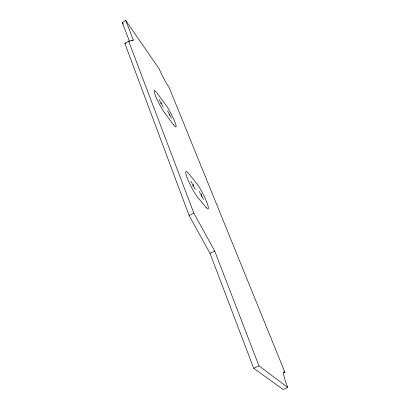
<?xml version="1.0" encoding="UTF-8"?>
<svg xmlns="http://www.w3.org/2000/svg" width="410" height="410" viewBox="0 0 410 410"><rect width="100%" height="100%" fill="white"/><g stroke="black" fill="none" stroke-linecap="round" stroke-linejoin="round"><path stroke-width="0.61" d="M201.284 196.61L201.515 194.176M192.936 186.524L193.289 184.157M169.274 115.287L169.883 114.072M160.771 103.832L161.504 102.731M129.468 41.466L122.241 22.468L125.783 20.5L159.285 69.095A14.683 1.599 62.2 0 0 169.212 87.668L284.888 372.28A21.151 2.896 66 0 0 287.758 387.45L283.141 389.5L253.703 368.277L210.022 253.38L189.107 215.47L124.84 43.378L128.668 41.272L133.327 40.062L125.783 20.5M131.769 40.918L133.327 40.062M189.107 215.47L193.838 213.113L128.668 41.272M210.022 253.38L214.717 251.099L193.838 213.113M253.703 368.277L258.982 365.884L287.758 387.45M283.781 372.777L284.888 372.28M124.84 43.378L126.054 43.05M122.241 22.468L123.333 24.026M190.87 181.21L195.35 189.435M199.234 191.398L203.56 199.357M159.049 99.41L163.226 107.133M167.557 110.925L171.6 118.418M214.717 251.099L258.982 365.884M206.168 207.475L197.917 197.661A15.544 2.291 63.2 0 1 187.513 178.627A15.544 2.291 63.2 0 1 188.431 173.312L196.749 183.588A15.093 2.158 63.4 0 1 206.589 201.756A15.093 2.158 63.4 0 1 206.168 207.475M173.568 124.794L165.138 113.539A14.309 1.896 62.2 0 1 155.446 95.648A14.309 1.896 62.2 0 1 157.235 93.249L165.681 104.786A13.889 1.799 62.4 0 1 174.875 121.878A13.889 1.799 62.4 0 1 173.568 124.794"/></g></svg>
